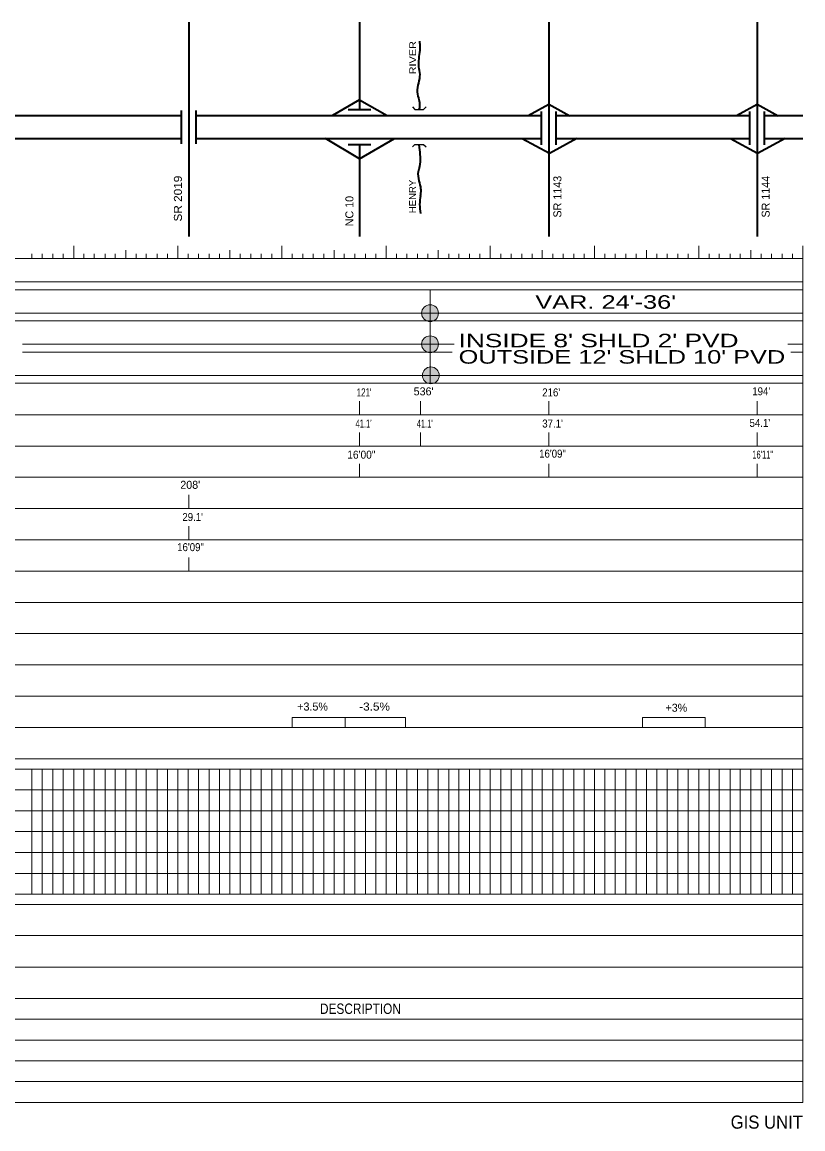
# Model space of a CAD drawing. Extents: x 321778.4 to 321800.1, y 217573.5 to 217590.
# Drawn here: x 321792.52 to 321800.09, y 217573.47 to 217584.18 of the extents above; entities that cross this region are included whole.
import ezdxf
from ezdxf.enums import TextEntityAlignment as Align

# ---------------------------------------------------------------- set-up
doc = ezdxf.new("R2010")
doc.units = 0
doc.header["$LTSCALE"] = 0.04
doc.layers.add('1', color=7, linetype='Continuous', lineweight=13)

msp = doc.modelspace()

# ---------------------------------------------------------------- hatches: boundary and pattern name
at = {"layer": '1'}
for points in [[(321796.5565, 217581.3667, 1), (321796.3936, 217581.3667, 1)], [(321796.5565, 217581.0653, 1), (321796.3936, 217581.0653, 1)], [(321796.564, 217580.7639, 1), (321796.4011, 217580.7639, 1)]]:
    msp.add_hatch(color=256, dxfattribs=at).paths.add_polyline_path(points)

# ---------------------------------------------------------------- linework, layer by layer
at = {"layer": '1', "lineweight": 35}
for p, q in [((321795.79, 217584.1842), (321795.79, 217583.3387)), ((321795.7911, 217583.4308), (321795.529, 217583.2793)), ((321795.7911, 217583.4308), (321796.0582, 217583.2802)), ((321791.848, 217583.28), (321794.0669, 217583.28)), ((321794.0669, 217583.0074), (321794.0669, 217583.3299)), ((321794.2101, 217583.0074), (321794.2101, 217583.3299)), ((321794.2101, 217583.28), (321795.79, 217583.28)), ((321795.6801, 217583.3387), (321795.79, 217583.3387)), ((321795.79, 217583.3387), (321795.8999, 217583.3387)), ((321795.79, 217583.28), (321797.5539, 217583.28)), ((321797.5539, 217582.9954), (321797.5539, 217583.3179)), ((321797.6971, 217582.9954), (321797.6971, 217583.3179)), ((321797.6971, 217583.28), (321799.572, 217583.28)), ((321799.572, 217582.9954), (321799.572, 217583.3179)), ((321799.7152, 217582.9954), (321799.7152, 217583.3179)), ((321799.7152, 217583.28), (321800.0876, 217583.28)), ((321791.848, 217583.0574), (321794.0669, 217583.0574)), ((321794.2101, 217583.0574), (321795.79, 217583.0574)), ((321795.7911, 217582.8614), (321795.4604, 217583.056)), ((321795.79, 217583.0574), (321796.3705, 217583.0574)), ((321795.7911, 217582.8614), (321796.1289, 217583.0562)), ((321796.3705, 217583.0574), (321797.5539, 217583.0574)), ((321797.6971, 217583.0574), (321799.572, 217583.0574)), ((321799.7152, 217583.0574), (321800.0876, 217583.0574)), ((321795.6801, 217582.9987), (321795.79, 217582.9987)), ((321795.79, 217582.9987), (321795.79, 217582.1101)), ((321795.79, 217582.9987), (321795.8999, 217582.9987))]:
    msp.add_line(p, q, dxfattribs=at)
at = {"layer": '1'}
for p, q in [((321793.022, 217582.0178), (321793.022, 217581.8965)), ((321793.5265, 217581.9766), (321793.5265, 217581.8965)), ((321794.031, 217582.0178), (321794.031, 217581.8965)), ((321794.5356, 217581.9766), (321794.5356, 217581.8965)), ((321795.04, 217582.0178), (321795.04, 217581.8965)), ((321795.5445, 217581.9766), (321795.5445, 217581.8965)), ((321796.049, 217582.0178), (321796.049, 217581.8965)), ((321796.5536, 217581.9766), (321796.5536, 217581.8965)), ((321797.0581, 217582.0178), (321797.0581, 217581.8965)), ((321797.5625, 217581.9766), (321797.5625, 217581.8965)), ((321798.067, 217582.0178), (321798.067, 217581.8965)), ((321798.5716, 217581.9766), (321798.5716, 217581.8965)), ((321799.0785, 217582.0178), (321799.0785, 217581.8965)), ((321799.583, 217581.9766), (321799.583, 217581.8965)), ((321800.0876, 217582.0178), (321800.0876, 217581.8965)), ((321778.3647, 217581.8965), (321800.0876, 217581.8965)), ((321792.617, 217581.9402), (321792.617, 217581.8965)), ((321792.7164, 217581.9402), (321792.7164, 217581.8965)), ((321792.8207, 217581.9402), (321792.8207, 217581.8965)), ((321792.9202, 217581.9402), (321792.9202, 217581.8965)), ((321793.1214, 217581.9402), (321793.1214, 217581.8965)), ((321793.2209, 217581.9402), (321793.2209, 217581.8965)), ((321793.3252, 217581.9402), (321793.3252, 217581.8965)), ((321793.4247, 217581.9402), (321793.4247, 217581.8965)), ((321793.626, 217581.9402), (321793.626, 217581.8965)), ((321793.7254, 217581.9402), (321793.7254, 217581.8965)), ((321793.8298, 217581.9402), (321793.8298, 217581.8965)), ((321793.9292, 217581.9402), (321793.9292, 217581.8965)), ((321794.1305, 217581.9402), (321794.1305, 217581.8965)), ((321794.2323, 217581.9402), (321794.2323, 217581.8965)), ((321794.3342, 217581.9402), (321794.3342, 217581.8965)), ((321794.4336, 217581.9402), (321794.4336, 217581.8965)), ((321794.635, 217581.9402), (321794.635, 217581.8965)), ((321794.7369, 217581.9402), (321794.7369, 217581.8965)), ((321794.8387, 217581.9402), (321794.8387, 217581.8965)), ((321794.9406, 217581.9402), (321794.9406, 217581.8965)), ((321795.1395, 217581.9402), (321795.1395, 217581.8965)), ((321795.2414, 217581.9402), (321795.2414, 217581.8965)), ((321795.3432, 217581.9402), (321795.3432, 217581.8965)), ((321795.4451, 217581.9402), (321795.4451, 217581.8965)), ((321795.644, 217581.9402), (321795.644, 217581.8965)), ((321795.7459, 217581.9402), (321795.7459, 217581.8965)), ((321795.8478, 217581.9402), (321795.8478, 217581.8965)), ((321795.9496, 217581.9402), (321795.9496, 217581.8965)), ((321796.1485, 217581.9402), (321796.1485, 217581.8965)), ((321796.2503, 217581.9402), (321796.2503, 217581.8965)), ((321796.3523, 217581.9402), (321796.3523, 217581.8965)), ((321796.4541, 217581.9402), (321796.4541, 217581.8965)), ((321796.6554, 217581.9402), (321796.6554, 217581.8965)), ((321796.7549, 217581.9402), (321796.7549, 217581.8965)), ((321796.8567, 217581.9402), (321796.8567, 217581.8965)), ((321796.9587, 217581.9402), (321796.9587, 217581.8965)), ((321797.1599, 217581.9402), (321797.1599, 217581.8965)), ((321797.2594, 217581.9402), (321797.2594, 217581.8965)), ((321797.3636, 217581.9402), (321797.3636, 217581.8965)), ((321797.4631, 217581.9402), (321797.4631, 217581.8965)), ((321797.6645, 217581.9402), (321797.6645, 217581.8965)), ((321797.7639, 217581.9402), (321797.7639, 217581.8965)), ((321797.8682, 217581.9402), (321797.8682, 217581.8965)), ((321797.9676, 217581.9402), (321797.9676, 217581.8965)), ((321798.1689, 217581.9402), (321798.1689, 217581.8965)), ((321798.2684, 217581.9402), (321798.2684, 217581.8965)), ((321798.3727, 217581.9402), (321798.3727, 217581.8965)), ((321798.4721, 217581.9402), (321798.4721, 217581.8965)), ((321798.6734, 217581.9402), (321798.6734, 217581.8965)), ((321798.7728, 217581.9402), (321798.7728, 217581.8965)), ((321798.8772, 217581.9402), (321798.8772, 217581.8965)), ((321798.9767, 217581.9402), (321798.9767, 217581.8965)), ((321799.1779, 217581.9402), (321799.1779, 217581.8965)), ((321799.2774, 217581.9402), (321799.2774, 217581.8965)), ((321799.3816, 217581.9402), (321799.3816, 217581.8965)), ((321799.4812, 217581.9402), (321799.4812, 217581.8965)), ((321799.6825, 217581.9402), (321799.6825, 217581.8965)), ((321799.7819, 217581.9402), (321799.7819, 217581.8965)), ((321799.8862, 217581.9402), (321799.8862, 217581.8965)), ((321799.9856, 217581.9402), (321799.9856, 217581.8965)), ((321800.0876, 217573.725), (321800.0876, 217581.8965)), ((321779.9, 217581.6709), (321800.0876, 217581.6709)), ((321783.3665, 217581.5933), (321800.0876, 217581.5933)), ((321796.4756, 217581.5933), (321796.4756, 217580.6887)), ((321783.4238, 217581.3678), (321800.0876, 217581.3678)), ((321778.3647, 217581.2925), (321800.0876, 217581.2925)), ((321792.5265, 217581.067), (321796.707, 217581.067)), ((321799.9423, 217581.067), (321800.0876, 217581.067)), ((321792.5265, 217580.9894), (321796.6876, 217580.9894)), ((321799.9713, 217580.9894), (321800.0876, 217580.9894)), ((321778.3647, 217580.6887), (321800.0876, 217580.6887)), ((321779.9, 217580.7614), (321800.0876, 217580.7614)), ((321795.79, 217580.513), (321795.79, 217580.383)), ((321796.3815, 217580.513), (321796.3815, 217580.383)), ((321797.6259, 217580.513), (321797.6259, 217580.383)), ((321799.644, 217580.513), (321799.644, 217580.383)), ((321781.3108, 217580.383), (321800.0876, 217580.383)), ((321784.5824, 217580.383), (321800.0876, 217580.383)), ((321795.79, 217580.2098), (321795.79, 217580.0798)), ((321796.3815, 217580.2098), (321796.3815, 217580.0798)), ((321797.6259, 217580.2098), (321797.6259, 217580.0798)), ((321799.644, 217580.2098), (321799.644, 217580.0798)), ((321795.79, 217579.909), (321795.79, 217579.779)), ((321797.6259, 217579.909), (321797.6259, 217579.779)), ((321799.644, 217579.909), (321799.644, 217579.779)), ((321794.1389, 217579.6059), (321794.1389, 217579.4759)), ((321794.1389, 217579.3027), (321794.1389, 217579.1727)), ((321794.1389, 217578.9995), (321794.1389, 217578.8695)), ((321789.0471, 217578.8695), (321800.0876, 217578.8695)), ((321778.3647, 217578.5663), (321800.0876, 217578.5663)), ((321778.3647, 217578.2632), (321800.0876, 217578.2632)), ((321779.3519, 217577.9599), (321800.0876, 217577.9599)), ((321778.3647, 217577.6568), (321800.0876, 217577.6568)), ((321795.1379, 217577.4522), (321795.1379, 217577.356)), ((321795.6539, 217577.4522), (321795.6539, 217577.356)), ((321796.2368, 217577.4522), (321796.2368, 217577.356)), ((321798.5332, 217577.4522), (321798.5332, 217577.356)), ((321778.3647, 217577.356), (321800.0876, 217577.356)), ((321778.3647, 217577.0528), (321800.0876, 217577.0528)), ((321779.9, 217576.9509), (321800.0876, 217576.9509)), ((321792.617, 217576.9509), (321792.617, 217575.7406)), ((321792.7164, 217576.9509), (321792.7164, 217575.7406)), ((321792.8207, 217576.9509), (321792.8207, 217575.7406)), ((321792.9202, 217576.9509), (321792.9202, 217575.7406)), ((321793.022, 217576.9509), (321793.022, 217575.7406)), ((321793.1214, 217576.9509), (321793.1214, 217575.7406)), ((321793.2209, 217576.9509), (321793.2209, 217575.7406)), ((321793.3252, 217576.9509), (321793.3252, 217575.7406)), ((321793.4247, 217576.9509), (321793.4247, 217575.7406)), ((321793.5265, 217576.9509), (321793.5265, 217575.7406)), ((321793.626, 217576.9509), (321793.626, 217575.7406)), ((321793.7254, 217576.9509), (321793.7254, 217575.7406)), ((321793.8298, 217576.9509), (321793.8298, 217575.7406)), ((321793.9292, 217576.9509), (321793.9292, 217575.7406)), ((321794.031, 217576.9509), (321794.031, 217575.7406)), ((321794.1305, 217576.9509), (321794.1305, 217575.7406)), ((321794.2323, 217576.9509), (321794.2323, 217575.7406)), ((321794.3342, 217576.9509), (321794.3342, 217575.7406)), ((321794.4336, 217576.9509), (321794.4336, 217575.7406)), ((321794.5356, 217576.9509), (321794.5356, 217575.7406)), ((321794.635, 217576.9509), (321794.635, 217575.7406)), ((321794.7369, 217576.9509), (321794.7369, 217575.7406)), ((321794.8387, 217576.9509), (321794.8387, 217575.7406)), ((321794.9406, 217576.9509), (321794.9406, 217575.7406)), ((321795.04, 217576.9509), (321795.04, 217575.7406)), ((321795.1395, 217576.9509), (321795.1395, 217575.7406)), ((321795.2414, 217576.9509), (321795.2414, 217575.7406)), ((321795.3432, 217576.9509), (321795.3432, 217575.7406)), ((321795.4451, 217576.9509), (321795.4451, 217575.7406)), ((321795.5445, 217576.9509), (321795.5445, 217575.7406)), ((321795.644, 217576.9509), (321795.644, 217575.7406)), ((321795.7459, 217576.9509), (321795.7459, 217575.7406)), ((321795.8478, 217576.9509), (321795.8478, 217575.7406)), ((321795.9496, 217576.9509), (321795.9496, 217575.7406)), ((321796.049, 217576.9509), (321796.049, 217575.7406)), ((321796.1485, 217576.9509), (321796.1485, 217575.7406)), ((321796.2503, 217576.9509), (321796.2503, 217575.7406)), ((321796.3523, 217576.9509), (321796.3523, 217575.7406)), ((321796.4541, 217576.9509), (321796.4541, 217575.7406)), ((321796.5536, 217576.9509), (321796.5536, 217575.7406)), ((321796.6554, 217576.9509), (321796.6554, 217575.7406)), ((321796.7549, 217576.9509), (321796.7549, 217575.7406)), ((321796.8567, 217576.9509), (321796.8567, 217575.7406)), ((321796.9587, 217576.9509), (321796.9587, 217575.7406)), ((321797.0581, 217576.9509), (321797.0581, 217575.7406)), ((321797.1599, 217576.9509), (321797.1599, 217575.7406)), ((321797.2594, 217576.9509), (321797.2594, 217575.7406)), ((321797.3636, 217576.9509), (321797.3636, 217575.7406)), ((321797.4631, 217576.9509), (321797.4631, 217575.7406)), ((321797.5625, 217576.9509), (321797.5625, 217575.7406)), ((321797.6645, 217576.9509), (321797.6645, 217575.7406)), ((321797.7639, 217576.9509), (321797.7639, 217575.7406)), ((321797.8682, 217576.9509), (321797.8682, 217575.7406)), ((321797.9676, 217576.9509), (321797.9676, 217575.7406)), ((321798.067, 217576.9509), (321798.067, 217575.7406)), ((321798.1689, 217576.9509), (321798.1689, 217575.7406)), ((321798.2684, 217576.9509), (321798.2684, 217575.7406)), ((321798.3727, 217576.9509), (321798.3727, 217575.7406)), ((321798.4721, 217576.9509), (321798.4721, 217575.7406)), ((321798.5716, 217576.9509), (321798.5716, 217575.7406)), ((321798.6734, 217576.9509), (321798.6734, 217575.7406)), ((321798.7728, 217576.9509), (321798.7728, 217575.7406)), ((321798.8772, 217576.9509), (321798.8772, 217575.7406)), ((321798.9767, 217576.9509), (321798.9767, 217575.7406)), ((321799.0785, 217576.9509), (321799.0785, 217575.7406)), ((321799.1779, 217576.9509), (321799.1779, 217575.7406)), ((321799.2774, 217576.9509), (321799.2774, 217575.7406)), ((321799.3816, 217576.9509), (321799.3816, 217575.7406)), ((321799.4812, 217576.9509), (321799.4812, 217575.7406)), ((321799.583, 217576.9509), (321799.583, 217575.7406)), ((321799.6825, 217576.9509), (321799.6825, 217575.7406)), ((321799.7819, 217576.9509), (321799.7819, 217575.7406)), ((321799.8862, 217576.9509), (321799.8862, 217575.7406)), ((321799.9856, 217576.9509), (321799.9856, 217575.7406)), ((321779.9, 217576.7496), (321800.0876, 217576.7496)), ((321779.9, 217576.5483), (321800.0876, 217576.5483)), ((321779.9, 217576.347), (321800.0876, 217576.347)), ((321779.9, 217576.1456), (321800.0876, 217576.1456)), ((321779.9, 217575.9419), (321800.0876, 217575.9419)), ((321779.9, 217575.7406), (321800.0876, 217575.7406)), ((321779.9, 217575.3404), (321800.0876, 217575.3404)), ((321779.9, 217575.0347), (321800.0876, 217575.0347)), ((321778.3647, 217574.7316), (321800.0876, 217574.7316)), ((321788.1758, 217574.5303), (321800.0876, 217574.5303)), ((321788.1758, 217574.3289), (321800.0876, 217574.3289)), ((321788.1758, 217574.1276), (321800.0876, 217574.1276)), ((321791.5158, 217573.9264), (321800.0876, 217573.9264)), ((321778.3647, 217573.725), (321800.0876, 217573.725))]:
    msp.add_line(p, q, dxfattribs=at)
at = {"layer": '1', "lineweight": 35}
for points in [[(321794.1389, 217584.1842), (321794.1389, 217583.0331), (321794.1389, 217582.1101)], [(321797.6259, 217584.1842), (321797.6259, 217583.1299), (321797.6259, 217582.1101)], [(321799.644, 217584.1842), (321799.644, 217583.1299), (321799.644, 217582.1101)], [(321797.4269, 217583.2797), (321797.6259, 217583.3903), (321797.8292, 217583.2773)], [(321799.445, 217583.2797), (321799.644, 217583.3903), (321799.8473, 217583.2773)], [(321797.3686, 217583.0569), (321797.6308, 217582.917), (321797.8978, 217583.0594)], [(321799.3867, 217583.0569), (321799.6489, 217582.917), (321799.9159, 217583.0594)]]:
    msp.add_lwpolyline(points, dxfattribs=at)
at = {"layer": '1', "lineweight": 25}
for points in [[(321796.3045, 217583.3629), (321796.3265, 217583.3387), (321796.4123, 217583.3387), (321796.4365, 217583.3629)], [(321796.3045, 217582.9767), (321796.3265, 217582.9987), (321796.4123, 217582.9987), (321796.4365, 217582.9767)]]:
    msp.add_lwpolyline(points, dxfattribs=at)
at = {"layer": '1'}
for points in [[(321779.3519, 217580.0798), (321781.1963, 217580.0798), (321800.0876, 217580.0798)], [(321779.3519, 217579.779), (321781.2007, 217579.779), (321800.0876, 217579.779)], [(321779.3519, 217579.4759), (321781.291, 217579.4759), (321800.0876, 217579.4759)], [(321779.3519, 217579.1727), (321781.3395, 217579.1727), (321800.0876, 217579.1727)], [(321795.1379, 217577.4522), (321795.6539, 217577.4522), (321796.2368, 217577.4522)], [(321798.5332, 217577.4522), (321799.1399, 217577.4522), (321799.1399, 217577.356)], [(321778.3647, 217575.6411), (321782.0806, 217575.6411), (321800.0876, 217575.6411)]]:
    msp.add_lwpolyline(points, dxfattribs=at)
for centre in [(321796.475, 217581.3667), (321796.475, 217581.0653), (321796.4825, 217580.7639)]:
    msp.add_circle(centre, 0.0814, dxfattribs=at)
at = {"layer": '1', "lineweight": 35}
for points in [[(321796.3705, 217583.3387), (321796.3771, 217583.3607), (321796.3793, 217583.3871), (321796.3661, 217583.4465), (321796.3441, 217583.5279), (321796.3749, 217583.6181), (321796.3815, 217583.6973), (321796.3595, 217583.7677), (321796.3705, 217583.8513), (321796.3815, 217583.9327), (321796.3771, 217583.9811), (321796.3749, 217584.0009)], [(321796.3815, 217582.5059), (321796.3859, 217582.5213), (321796.3925, 217582.5565), (321796.3771, 217582.6225), (321796.3507, 217582.7171), (321796.3859, 217582.8073), (321796.3815, 217582.9041), (321796.3727, 217582.9591), (321796.3705, 217582.9987)], [(321796.3815, 217582.5059), (321796.3771, 217582.4773), (321796.3705, 217582.4201), (321796.3771, 217582.3607), (321796.3815, 217582.3299)]]:
    msp.add_open_spline(points, degree=3, dxfattribs=at)

# ---------------------------------------------------------------- texts
at = {"layer": '1', "width": 1.2}
msp.add_text('RIVER', height=0.0658, rotation=90, dxfattribs=at).set_placement((321796.3397, 217584.0009), align=Align.RIGHT)
at = {"layer": '1'}
for s, height, width, p in [('SR 2019', 0.0775, 1.1, (321794.0703, 217582.2539)), ('HENRY', 0.0658, 1.05, (321796.3375, 217582.3343))]:
    msp.add_text(s, height=height, rotation=90, dxfattribs=dict(at, width=width)).set_placement(p)
for s, p in [('SR 1143', (321797.7476, 217582.2924)), ('SR 1144', (321799.7657, 217582.2924)), ('NC 10', (321795.732, 217582.2077))]:
    msp.add_text(s, height=0.0775, rotation=90, dxfattribs=at).set_placement(p)
for s, height, width, p in [("VAR. 24'-36'", 0.1312, 1.4, (321797.4949, 217581.4088)), ("INSIDE 8' SHLD 2' PVD", 0.1312, 1.45, (321796.7516, 217581.0356)), ("OUTSIDE 12' SHLD 10' PVD", 0.1312, 1.4, (321796.7516, 217580.8774)), ("121'", 0.0775, 0.75, (321795.7633, 217580.5606)), ("216'", 0.0775, 0.9, (321797.5622, 217580.5606)), ("194'", 0.0775, 0.9, (321799.5973, 217580.5711)), ("41.1'", 0.0775, 0.7, (321795.7533, 217580.2589)), ("41.1'", 0.0775, 0.7, (321796.3462, 217580.2589)), ("37.1'", 0.0775, 0.9, (321797.5622, 217580.2589)), ("54.1'", 0.0775, 0.9, (321799.571, 217580.2646)), ('16\'09"', 0.0775, 0.9, (321797.5321, 217579.9673)), ('16\'00"', 0.0775, 0.95, (321795.6729, 217579.9573)), ('16\'11"', 0.0775, 0.7, (321799.5973, 217579.9581)), ("29.1'", 0.0775, 0.9, (321794.075, 217579.3539)), ('16\'09"', 0.0775, 0.9, (321794.0247, 217579.0623)), ('-3.5%', 0.0775, 1.1, (321795.7884, 217577.5186))]:
    msp.add_text(s, height=height, dxfattribs=dict(at, width=width)).set_placement(p)
for s, p in [("536'", (321796.3161, 217580.5706)), ("208'", (321794.0549, 217579.6656)), ('+3.5%', (321795.1883, 217577.5186)), ('+3%', (321798.7562, 217577.5072))]:
    msp.add_text(s, height=0.0775, dxfattribs=at).set_placement(p)
at = {"layer": '1', "width": 0.85}
msp.add_text('DESCRIPTION', height=0.1009, dxfattribs=at).set_placement((321795.8002, 217574.5812), align=Align.CENTER)
at = {"layer": '1', "width": 0.95}
msp.add_text('GIS UNIT', height=0.1272, dxfattribs=at).set_placement((321800.0882, 217573.4703), align=Align.RIGHT)

doc.saveas('drawing.dxf')
